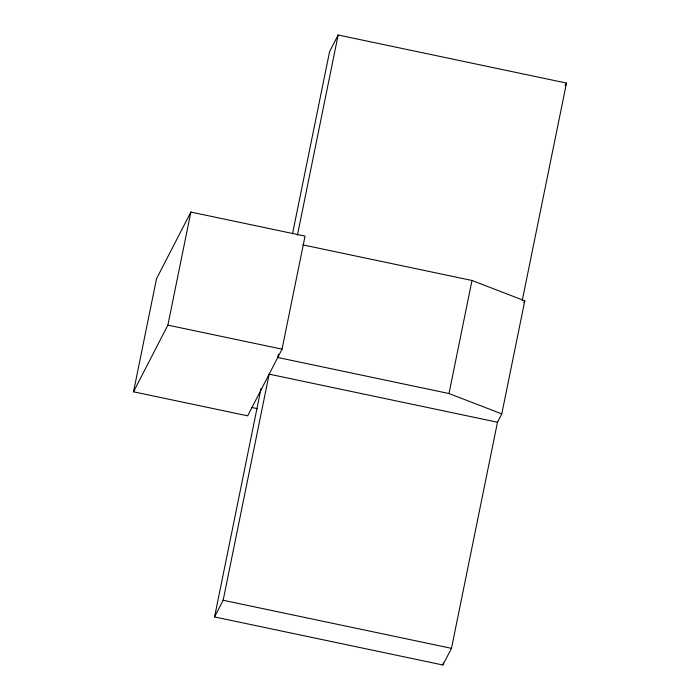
<?xml version="1.0" encoding="UTF-8"?>
<svg xmlns="http://www.w3.org/2000/svg" width="700" height="700" viewBox="0 0 700 700"><rect width="100%" height="100%" fill="white"/><g stroke="black" fill="none" stroke-linecap="round" stroke-linejoin="round"><path stroke-width="1.05" d="M133.516 391.808L156.511 278.757L190.873 212.065L305.043 236.101L282.039 349.151L247.678 415.835L133.516 391.808L167.877 325.124L190.873 212.065M497.656 421.365L451.483 648.331L442.89 665L214.559 616.936L260.995 388.701M292.539 233.669L329.569 51.669L338.152 35L566.484 83.064L522.27 300.387M214.559 616.936L223.151 600.267L269.106 374.377M297.421 235.2L338.152 35M278.39 354.287L277.743 357.49L448.989 393.531L501.778 413.884L497.481 422.223L269.15 374.159M448.989 393.531L471.992 280.481L302.873 244.886M442.89 665L443.328 662.856M501.778 413.884L524.781 300.834L471.992 280.481M565.058 85.837L566.484 83.064M523.827 302.689L524.781 300.834M167.877 325.124L282.039 349.151M251.974 407.505L257.294 408.625M223.151 600.267L451.483 648.331"/></g></svg>
